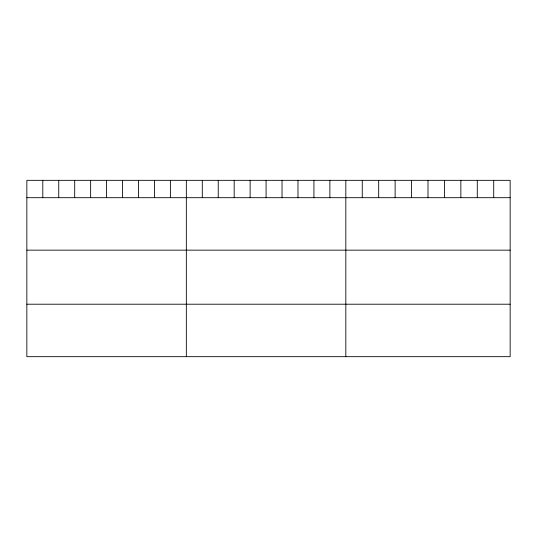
<?xml version="1.0" encoding="UTF-8"?>
<svg xmlns="http://www.w3.org/2000/svg" width="537" height="537" viewBox="0 0 537 537"><rect width="100%" height="100%" fill="white"/><g stroke="black" fill="none" stroke-linecap="round" stroke-linejoin="round"><path stroke-width="0.81" d="M510.15 197.69L510.15 356.675L26.85 356.675L26.85 180.325L510.15 180.325L510.15 197.69L26.85 197.69M26.85 250.155L510.15 250.155M26.85 304.211L510.15 304.211M493.718 180.325L493.718 197.69M477.286 180.325L477.286 197.69M460.853 180.325L460.853 197.69M444.421 180.325L444.421 197.69M427.989 180.325L427.989 197.69M411.557 180.325L411.557 197.69M395.125 180.325L395.125 197.69M378.692 180.325L378.692 197.69M362.26 180.325L362.26 197.69M345.828 180.325L345.828 356.675M329.879 180.325L329.879 197.69M313.93 180.325L313.93 197.69M297.981 180.325L297.981 197.69M282.032 180.325L282.032 197.69M266.084 180.325L266.084 197.69M250.135 180.325L250.135 197.69M234.186 180.325L234.186 197.69M218.237 180.325L218.237 197.69M202.288 180.325L202.288 197.69M186.339 180.325L186.339 356.675M170.39 180.325L170.39 197.69M154.441 180.325L154.441 197.69M138.492 180.325L138.492 197.69M122.543 180.325L122.543 197.69M106.595 180.325L106.595 197.69M90.646 180.325L90.646 197.69M74.697 180.325L74.697 197.69M58.748 180.325L58.748 197.69M42.799 180.325L42.799 197.69"/></g></svg>
